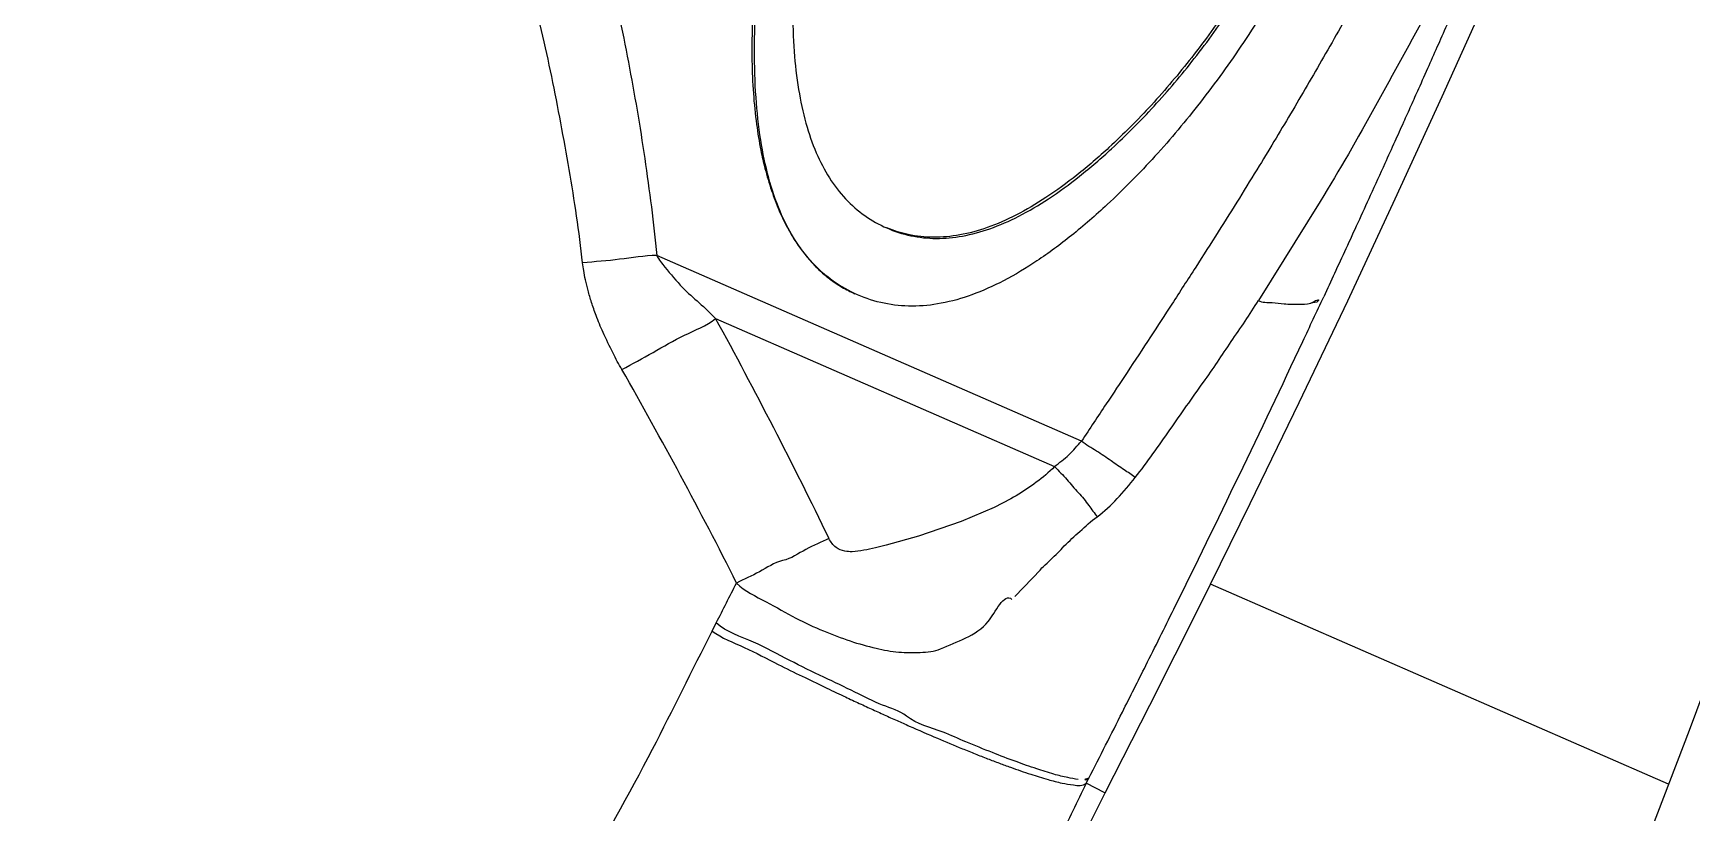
# Model space of a CAD drawing. Header units: millimetres. Extents: x 1145859089 to 1147511753, y -1047484727 to -1047247487.
# Drawn here: x 1146335383.6 to 1146335467.8, y -1047431048.4 to -1047431008.9 of the extents above; entities that cross this region are included whole.
import ezdxf
from ezdxf.xclip import XClip

# ---------------------------------------------------------------- set-up
doc = ezdxf.new("R2010")
doc.units = ezdxf.units.MM
doc.header["$LTSCALE"] = 100
doc.header["$MEASUREMENT"] = 0
doc.header["$XCLIPFRAME"] = 2
doc.layers.get('0').update_dxf_attribs({"linetype": 'CONTINUOUS'})
doc.layers.add('XREF', color=135, linetype='CONTINUOUS')
doc.layers.add('단지배치도$0$W240910', color=135, linetype='CONTINUOUS')

# ---------------------------------------------------------------- blocks, each defined once
blk = doc.blocks.new('단지배치도$0$zw$9902')
at = {"layer": '단지배치도$0$W240910', "linetype": 'ByBlock', "ltscale": 20}
for p, q in [((66781.464, -59642.781), (66783.804, -59637.574)), ((66779.087, -59647.972), (66781.464, -59642.781)), ((66775.272, -59648.108), (66772.146, -59653.125)), ((66776.671, -59653.146), (66779.087, -59647.972)), ((66763.175, -59660.265), (66741.64, -59650.846)), ((66774.219, -59658.301), (66776.671, -59653.146)), ((66744.616, -59654.043), (66761.807, -59661.562)), ((66771.729, -59663.439), (66774.219, -59658.301)), ((66758.745, -59663.631), (66757.076, -59664.348)), ((66769.203, -59668.559), (66771.729, -59663.439)), ((66754.901, -59665.082), (66753.267, -59665.542)), ((66757.076, -59664.348), (66754.901, -59665.082)), ((66759.787, -59668.156), (66761.114, -59666.785)), ((66792.948, -59677.68), (66769.716, -59667.519)), ((66792.948, -59677.68), (66769.716, -59667.519)), ((66766.639, -59673.661), (66769.203, -59668.559)), ((66744.44, -59669.902), (66744.647, -59669.485)), ((66796.01, -59669.511), (66793.995, -59674.948)), ((66764.366, -59678.109), (66766.639, -59673.661)), ((66793.995, -59674.948), (66791.645, -59681.077)), ((66763.412, -59677.63), (66763.545, -59677.37)), ((66764.363, -59678.114), (66763.412, -59677.63)), ((66763.359, -59680.145), (66764.366, -59678.109)), ((66764.366, -59678.11), (66764.362, -59678.114))]:
    blk.add_line(p, q, dxfattribs=at)
at = {"layer": '단지배치도$0$W240910'}
blk.add_arc((56404.253, -57219.78, 0), 12756.719, 322.5073299, 9.110085, dxfattribs=at)
at = {"layer": '단지배치도$0$W240910', "linetype": 'ByBlock', "ltscale": 20}
for centre, radius, start, end in [((66116.751, -59346.865), 726.341, 334.880077, 335.077543), ((66524.433, -59774.535), 250.996, 25.82214, 28.68925), ((66111.95, -59344.606), 731.647, 333.698819, 334.879486), ((66108.704, -59343.011), 735.263, 333.450597, 333.699503), ((66108.54, -59342.928), 735.447, 333.244047, 333.450514), ((66107.758, -59342.533), 736.323, 332.951726, 333.244028)]:
    blk.add_arc(centre, radius, start, end, dxfattribs=at)
for points, start_tangent, end_tangent in [([(66751.815, -59652.843), (66750.585, -59652.148), (66749.52, -59651.207), (66748.62, -59650.022), (66747.884, -59648.592), (66747.313, -59646.917), (66746.907, -59644.998), (66746.666, -59642.833), (66746.589, -59640.424), (66746.745, -59636.985), (66747.194, -59633.432), (66747.939, -59629.767), (66748.978, -59625.989), (66750.312, -59622.098), (66751.941, -59618.094), (66753.778, -59614.176), (66755.731, -59610.552), (66757.801, -59607.222), (66759.986, -59604.187), (66762.289, -59601.446), (66764.708, -59598.999), (66766.526, -59597.424), (66768.277, -59596.134), (66769.96, -59595.132), (66771.576, -59594.416), (66773.126, -59593.986), (66774.607, -59593.843), (66776.022, -59593.986), (66777.369, -59594.417)], (-0.916705, 0.399565), (0.9162, -0.400722)), ([(66777.369, -59594.416), (66778.599, -59595.112), (66779.665, -59596.052), (66780.565, -59597.237), (66781.301, -59598.667), (66781.872, -59600.341), (66782.279, -59602.26), (66782.52, -59604.424), (66782.597, -59606.832), (66782.442, -59610.27), (66781.993, -59613.822), (66781.248, -59617.487), (66780.209, -59621.265), (66778.874, -59625.157), (66777.245, -59629.161), (66775.408, -59633.081), (66773.455, -59636.706), (66771.385, -59640.036), (66769.199, -59643.072), (66766.896, -59645.813), (66764.478, -59648.26), (66762.66, -59649.836), (66760.909, -59651.125), (66759.225, -59652.128), (66757.609, -59652.844), (66756.059, -59653.274), (66754.577, -59653.417), (66753.163, -59653.273), (66751.815, -59652.843)], (0.916706, -0.399563), (-0.9162, 0.400722)), ([(66749.03, -59632.216), (66748.654, -59635.293), (66748.527, -59638.355), (66748.602, -59640.5), (66748.827, -59642.429), (66749.2, -59644.141), (66749.722, -59645.636), (66750.393, -59646.915), (66751.212, -59647.977), (66752.181, -59648.823), (66753.298, -59649.452)], (-0.157922, -0.987452), (0.916339, -0.400404)), ([(66780.312, -59631.802), (66778.88, -59634.577), (66777.262, -59637.566), (66775.555, -59640.599), (66773.882, -59643.475), (66772.185, -59646.298)], (-0.483164, -0.87553), (-0.524985, -0.851112)), ([(66784.637, -59632.405), (66784.272, -59633.254), (66783.776, -59634.402), (66783.148, -59635.849), (66782.389, -59637.587), (66781.759, -59639.018), (66781.259, -59640.151), (66780.785, -59641.218), (66780.259, -59642.397), (66779.876, -59643.253), (66779.5, -59644.09), (66779.06, -59645.067), (66778.555, -59646.182), (66777.819, -59647.801), (66777.184, -59649.191), (66776.579, -59650.508), (66776.002, -59651.757), (66775.454, -59652.939)], (-0.394274, -0.918993), (-0.421371, -0.906888)), ([(66783.43, -59633.381), (66780.791, -59638.342), (66778.081, -59643.254), (66775.272, -59648.108)], (-0.451736, -0.892151), (-0.528656, -0.848836)), ([(66739.164, -59636.198), (66740.192, -59641.038), (66741.022, -59645.925), (66741.64, -59650.846)], (0.229124, -0.973397), (0.104301, -0.994546)), ([(66737.87, -59651.225), (66737.191, -59646.482), (66736.303, -59641.771), (66735.219, -59637.104)], (-0.103384, 0.994642), (-0.254198, 0.967152)), ([(66746.597, -59637.238), (66746.478, -59639.216), (66746.46, -59640.962), (66746.532, -59642.624), (66746.693, -59644.196), (66746.911, -59645.507), (66747.121, -59646.431), (66747.45, -59647.546), (66747.844, -59648.574), (66748.306, -59649.519), (66748.333, -59649.567)], (-0.084693, -0.996407), (0.48661, -0.873619)), ([(66770.697, -59638.127), (66768.76, -59640.799), (66766.716, -59643.213), (66764.566, -59645.37), (66762.935, -59646.769), (66761.363, -59647.912), (66759.85, -59648.799), (66758.395, -59649.43), (66757, -59649.805), (66755.663, -59649.924), (66754.384, -59649.786), (66753.299, -59649.45)], (-0.55808, -0.829787), (-0.924898, 0.380216)), ([(66753.298, -59649.452), (66754.519, -59649.844), (66755.798, -59649.981), (66757.135, -59649.862), (66758.531, -59649.487), (66759.986, -59648.856), (66761.498, -59647.969), (66763.069, -59646.827), (66764.699, -59645.428), (66766.85, -59643.27), (66768.894, -59640.855), (66770.832, -59638.182)], (0.916339, -0.400404), (0.55808, 0.829787)), ([(66772.185, -59646.298), (66771.177, -59647.934), (66770.103, -59649.648), (66768.963, -59651.44), (66767.757, -59653.31), (66766.67, -59654.977), (66765.48, -59656.788), (66764.425, -59658.382), (66763.175, -59660.265)], (-0.524985, -0.851112), (-0.551143, -0.834411)), ([(66748.333, -59649.567), (66748.837, -59650.376), (66749.358, -59651.047), (66749.928, -59651.637), (66750.413, -59652.042), (66751.024, -59652.451), (66751.682, -59652.785)], (0.48661, -0.873619), (0.916705, -0.399565)), ([(66741.64, -59650.846), (66739.749, -59651.041), (66737.87, -59651.225)], (-0.999826, -0.018663), (-0.995504, -0.094722)), ([(66739.867, -59656.636), (66739.413, -59655.8), (66738.909, -59654.747), (66738.555, -59653.887), (66738.324, -59653.227), (66738.147, -59652.623), (66738.017, -59652.082), (66737.928, -59651.614), (66737.87, -59651.225)], (-0.531484, 0.847068), (-0.158605, 0.987342)), ([(66741.64, -59650.846), (66742.049, -59651.439), (66742.941, -59652.468), (66744.616, -59654.043)], (0.380343, -0.924845), (0.68431, -0.729191)), ([(66769.358, -59657.282), (66770.763, -59655.216), (66772.144, -59653.124)], (0.589301, 0.807914), (0.503006, 0.864283)), ([(66772.144, -59653.124), (66772.836, -59653.233), (66773.45, -59653.296)], (0.836219, -0.548395), (0.99726, -0.07397)), ([(66773.45, -59653.296), (66774.172, -59653.324), (66774.796, -59653.271)], (0.996707, -0.081092), (0.983283, 0.182084)), ([(66774.796, -59653.271), (66775.183, -59653.15), (66775.228, -59652.952)], (0.982225, 0.187709), (-0.060219, 0.998185)), ([(66739.867, -59656.636), (66741.442, -59655.766), (66743.037, -59654.895), (66744.616, -59654.043)], (0.874192, 0.48558), (0.774503, 0.63257)), ([(66745.678, -59667.469), (66742.841, -59662.018), (66739.867, -59656.636)], (-0.443192, 0.896427), (-0.497811, 0.867285)), ([(66765.901, -59662.109), (66767.66, -59659.696), (66769.358, -59657.282)], (0.618992, 0.785397), (0.589301, 0.807914)), ([(66761.807, -59661.562), (66762.532, -59660.966), (66763.175, -59660.265)], (0.744588, 0.667525), (0.707559, 0.706654)), ([(66765.901, -59662.109), (66765.336, -59661.722), (66764.67, -59661.269), (66763.937, -59660.775), (66763.175, -59660.265)], (-0.822981, 0.568069), (-0.730553, 0.682855)), ([(66761.807, -59661.562), (66760.881, -59662.356), (66759.86, -59663.036), (66758.745, -59663.631)], (-0.712762, -0.701406), (-0.900249, -0.435375)), ([(66761.807, -59661.562), (66762.43, -59662.22), (66763.017, -59662.887)], (0.700736, -0.713421), (0.722223, -0.69166)), ([(66763.966, -59664.117), (66764.987, -59663.186), (66765.901, -59662.109)], (0.770953, 0.636892), (0.624652, 0.780903)), ([(66763.017, -59662.887), (66763.536, -59663.529), (66763.966, -59664.117)], (0.722223, -0.69166), (0.565922, -0.824459)), ([(66762.301, -59665.587), (66763.096, -59664.848), (66763.966, -59664.117)], (0.681618, 0.731708), (0.844357, 0.535781)), ([(66750.367, -59665.207), (66749.199, -59665.762), (66748.017, -59666.328)], (-0.904379, -0.42673), (-0.976864, -0.213863)), ([(66753.267, -59665.542), (66752.721, -59665.677), (66752.131, -59665.805), (66751.538, -59665.877), (66751.173, -59665.853), (66750.726, -59665.668), (66750.367, -59665.207)], (-0.970001, -0.243101), (-0.444282, 0.895887)), ([(66761.114, -59666.785), (66761.514, -59666.373), (66762.301, -59665.587)], (-0.830854, -0.556491), (0.681618, 0.731708)), ([(66748.017, -59666.328), (66746.84, -59666.899), (66745.678, -59667.469)], (-0.976864, -0.213863), (-0.868681, -0.495372)), ([(66744.647, -59669.485), (66745.163, -59668.477), (66745.678, -59667.469)], (0.468985, 0.883206), (0.456712, 0.889615)), ([(66745.678, -59667.469), (66747.178, -59668.42), (66748.69, -59669.25), (66750.085, -59669.898), (66751.445, -59670.408), (66752.755, -59670.777), (66753.906, -59670.97), (66754.995, -59670.987), (66756.029, -59670.806)], (0.706544, -0.707669), (0.907872, 0.419247)), ([(66758.444, -59669.419), (66759.644, -59668.299)], (0.630198, 0.776435), (0.708198, -0.706013)), ([(66733.898, -59689.043), (66737.637, -59682.78), (66741.418, -59675.891), (66744.44, -59669.902)], (0.533275, 0.845942), (0.45013, 0.892963)), ([(66744.44, -59669.902), (66746.07, -59670.739), (66747.785, -59671.598), (66749.013, -59672.201), (66750.126, -59672.738), (66751.112, -59673.206), (66751.819, -59673.537), (66752.507, -59673.855), (66753.173, -59674.159), (66753.816, -59674.448), (66754.434, -59674.723), (66755.866, -59675.345), (66757.131, -59675.873), (66757.783, -59676.136), (66758.41, -59676.382), (66759.006, -59676.609), (66759.571, -59676.817), (66760.597, -59677.17), (66761.475, -59677.438), (66762.185, -59677.617), (66762.76, -59677.714), (66763.412, -59677.63)], (0.80672, -0.590934), (0.737685, 0.675146)), ([(66754.295, -59674.216), (66753.084, -59673.662), (66751.684, -59673.006), (66750.107, -59672.249), (66748.379, -59671.398), (66746.543, -59670.469), (66744.65, -59669.486)], (-0.787209, 0.616686), (-0.736916, 0.675984)), ([(66756.029, -59670.806), (66757.299, -59670.256), (66758.444, -59669.419)], (0.907872, 0.419247), (0.630198, 0.776435)), ([(66757.313, -59675.529), (66756.149, -59675.035), (66754.295, -59674.216)], (-0.923175, 0.384379), (-0.787209, 0.616686)), ([(66759.857, -59676.532), (66758.655, -59676.074), (66757.313, -59675.529)], (-0.938874, 0.34426), (-0.923175, 0.384379)), ([(66761.775, -59677.168), (66760.9, -59676.897), (66759.857, -59676.532)], (-0.962039, 0.272912), (-0.938874, 0.34426)), ([(66763.412, -59677.63), (66762.039, -59680.418), (66761.133, -59682.208), (66760.628, -59683.192), (66757.695, -59688.698)], (-0.436528, -0.899691), (-0.481425, -0.876487)), ([(66762.999, -59677.431), (66762.476, -59677.343), (66761.775, -59677.168)], (-0.994617, 0.103615), (-0.963224, 0.268698)), ([(66763.545, -59677.37), (66762.999, -59677.431)], (-0.748661, -0.662953), (-0.993091, 0.117344))]:
    blk.add_spline(points, degree=3, dxfattribs=dict(at, start_tangent=start_tangent, end_tangent=end_tangent))
blk = doc.blocks.new('단지배치도')
blk.add_blockref('단지배치도$0$zw$9902', (141034.193, 142437.157))

msp = doc.modelspace()

# ---------------------------------------------------------------- block references
at = {"layer": 'XREF'}
ref = msp.add_blockref('단지배치도', (1146127639.433662, -1047513806.462535), dxfattribs=at)
XClip(ref).set_block_clipping_path([(72982.4064819524, 34919.7593965302), (360382.4067475507, 255319.7593436702)])

doc.saveas('drawing.dxf')
